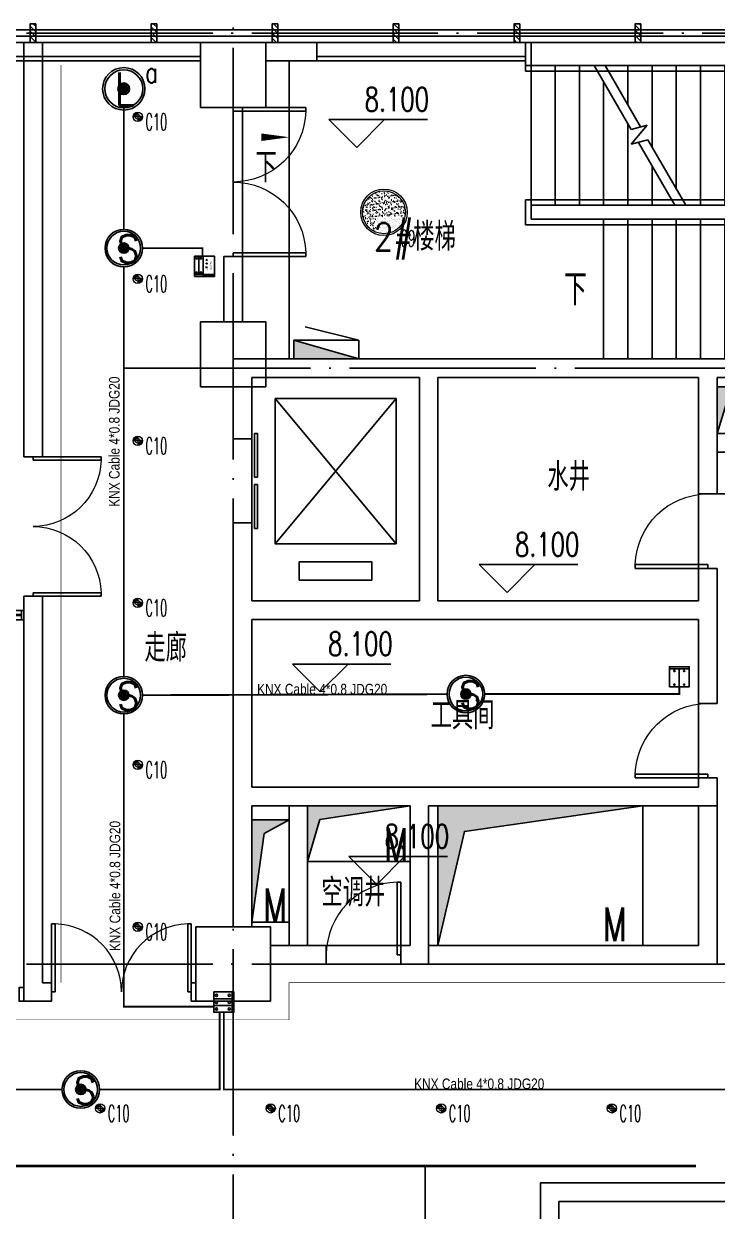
# Model space of a CAD drawing. Extents: x -621157 to 1764546, y -106808 to 741893.
# Drawn here: x 425674 to 433124, y 127345 to 140100 of the extents above; entities that cross this region are included whole.
import ezdxf
from ezdxf.enums import TextEntityAlignment as Align

# ---------------------------------------------------------------- set-up
doc = ezdxf.new("R2010")
doc.units = 0
doc.header["$LTSCALE"] = 1000
doc.header["$MEASUREMENT"] = 0
doc.linetypes.add('XREF-A-101-平面图_t3$0$DOTE', pattern=[2.42, 2, -0.2, 0.02, -0.2])
for name, color, linetype in [('0-底图', 7, 'Continuous'), ('abb-light', 7, 'Continuous'), ('KNX line', 3, 'Continuous'), ('L_ELEM', 40, 'Continuous'), ('OPPLE数据总线', 4, 'Continuous'), ('OPPLE智控', 6, 'Continuous'), ('push-button(abb)', 1, 'Continuous'), ('SIG_TEXT', 2, 'Continuous'), ('WIRE-控制', 6, 'Continuous'), ('WIRE-照明', 4, 'Continuous'), ('XREF-A-101-平面图_t3$0$A-COLUMN', 8, 'Continuous'), ('XREF-A-101-平面图_t3$0$A-CURTWALL', 8, 'Continuous'), ('XREF-A-101-平面图_t3$0$A-DIM_ELEV', 8, 'Continuous'), ('XREF-A-101-平面图_t3$0$A-DOTE', 8, 'Continuous'), ('XREF-A-101-平面图_t3$0$A-GROUND', 8, 'Continuous'), ('XREF-A-101-平面图_t3$0$A-LEAD-AROW', 8, 'Continuous'), ('XREF-A-101-平面图_t3$0$A-PUB_HATCH', 8, 'Continuous'), ('XREF-A-101-平面图_t3$0$A-RAIL', 8, 'Continuous'), ('XREF-A-101-平面图_t3$0$A-ROOM-CH', 8, 'Continuous'), ('XREF-A-101-平面图_t3$0$A-STAIR', 8, 'Continuous'), ('XREF-A-101-平面图_t3$0$A-WALL', 8, 'Continuous'), ('XREF-A-101-平面图_t3$0$A-WALL-FILL', 8, 'Continuous'), ('XREF-A-101-平面图_t3$0$A-WINDOW', 8, 'Continuous'), ('XREF-A-101-平面图_t3$0$DIM_SYMB', 8, 'Continuous'), ('XREF-A-101-平面图_t3$0$EQUIP_消火栓', 8, 'Continuous'), ('XREF-A-101-平面图_t3$0$HANDRAIL', 8, 'Continuous'), ('XREF-A-101-平面图_t3$0$I-WALL-GYPSUM', 8, 'Continuous'), ('XREF-A-101-平面图_t3$0$I-玻璃隔断', 8, 'Continuous'), ('XREF-A-101-平面图_t3$0$LVTRY', 8, 'Continuous'), ('XREF-A-101-平面图_t3$0$M-HOLE', 8, 'Continuous'), ('XREF-A-101-平面图_t3$0$PARTITION-INF', 8, 'Continuous'), ('XREF-A-101-平面图_t3$0$PUB_TEXT', 8, 'Continuous'), ('XREF-A-101-平面图_t3$0$STAIR', 8, 'Continuous'), ('XREF-A-101-平面图_t3$0$WALL', 8, 'Continuous'), ('控制系统', 6, 'Continuous')]:
    doc.layers.add(name, color=color, linetype=linetype)
doc.layers.add('LIGHT-INF', color=6, linetype='Continuous', lineweight=0)
doc.styles.add('_TEL_DIM', font='SIMPLEX', dxfattribs={"width": 0.8, "height": 3.5, "bigfont": 'HZTXT'})
doc.styles.add('arch_dim', font='arial.ttf', dxfattribs={"width": 0.8})
doc.styles.add('DIM_FONT', font='ROMANS', dxfattribs={"width": 0.8, "bigfont": 'HZDXC'})
doc.styles.add('INF DIM', font='SIMPLEX.SHX', dxfattribs={"width": 0.7, "bigfont": 'hztxt.shx'})
doc.styles.add('SC-25', font='simfang.ttf', dxfattribs={"height": 90})
doc.styles.get("Standard").update_dxf_attribs({"font": 'romans.shx', "bigfont": 'HZDXC.SHX'})
doc.styles.add('XREF-A-101-平面图_t3$0$-HZDXCROMANS', font='ROMANS.shx', dxfattribs={"bigfont": 'HZDXC.shx'})
doc.styles.add('XREF-A-101-平面图_t3$0$_TCH_DIM', font='SIMPLEX', dxfattribs={"bigfont": 'GBCBIG'})
doc.styles.add('XREF-A-101-平面图_t3$0$A-STANDARD', font='SIMPLEX', dxfattribs={"bigfont": 'GBCBIG'})
doc.styles.add('XREF-A-101-平面图_t3$0$hzdxcROMANS', font='ROMANS', dxfattribs={"width": 0.8, "bigfont": 'HZDXC'})
doc.linetypes.add('Ground', pattern='A,0.75,-0.125,[135,sr.shx,S=0.1,R=0,X=-0.15,Y=0],0.125,-0.125', length=1.125)
doc.linetypes.add('LED', pattern='A,6,-3.5,["LED",Standard,S=2.54,R=0,X=-2.54,Y=-1.27],-4.8', length=14.3)

# ---------------------------------------------------------------- blocks, each defined once
blk = doc.blocks.new('XREF-A-101-平面图_t3$0$轴网(2)')
at = {"layer": 'XREF-A-101-平面图_t3$0$A-DOTE', "linetype": 'XREF-A-101-平面图_t3$0$DOTE'}
for p, q in [((57000, -3300), (57000, 43300)), ((-3300, 40000), (69800, 40000)), ((55830.8, 36400), (69800, 36400)), ((-3300, 30000), (69800, 30000))]:
    blk.add_line(p, q, dxfattribs=at)
blk = doc.blocks.new('XREF-A-101-平面图_t3$0$柱网2F')
at = {"layer": 'XREF-A-101-平面图_t3$0$A-COLUMN'}
for points in [[(56650, -800), (57350, -800), (57350, -100), (56650, -100)], [(56650, -3800), (57350, -3800), (57350, -3100), (56650, -3100)], [(56600, -10400), (57400, -10400), (57400, -9600), (56600, -9600)]]:
    blk.add_lwpolyline(points, close=True, dxfattribs=at)
blk = doc.blocks.new('XREF-A-101-平面图_t3$0$G$C869EB286')
at = {"layer": 'XREF-A-101-平面图_t3$0$A-WINDOW'}
h = blk.add_hatch(dxfattribs=at)
h.set_pattern_fill('ANSI31', color=256, scale=25)
h.set_pattern_definition([(45, (-143.957, -89940), (-28.0633, 28.0633), [])])
h.paths.add_polyline_path([(0, 60), (200, 60), (200, 0), (0, 0)])
blk.add_lwpolyline([(0, 60), (200, 60), (200, 0), (0, 0)], close=True, dxfattribs=at)
blk = doc.blocks.new('XREF-A-101-平面图_t3$0$G$C93B45DA9')
at = {"layer": 'XREF-A-101-平面图_t3$0$DIM_SYMB'}
for points in [[(-6430, -1100, 0, 0, 0), (-5560, -1100, 80, 0, 0), (-5260, -1100, 0, 0, 0)], [(-5650, -2750, 0, 0, 0), (-1250, -2750, 0, 0, 0), (-1250, -1100, 0, 0, 0), (-4700, -1100, 80, 0, 0), (-5000, -1100, 0, 0, 0)]]:
    blk.add_lwpolyline(points, format="xyseb", dxfattribs=at)
at = {"layer": 'XREF-A-101-平面图_t3$0$HANDRAIL'}
for p, q in [((-2340, -350), (-6360, -350)), ((-6360, -410), (-6360, -350)), ((-2340, -410), (-2340, -350)), ((-2340, -410), (-6360, -410))]:
    blk.add_line(p, q, dxfattribs=at)
for points in [[(-6360, -100), (-6300, -100), (-6300, -350), (-6360, -350)], [(-2400, -100), (-2340, -100), (-2340, -350), (-2400, -350)]]:
    blk.add_lwpolyline(points, close=True, dxfattribs=at)
at = {"layer": 'XREF-A-101-平面图_t3$0$STAIR'}
for p, q in [((-6300, -350), (-5621, -350)), ((-6300, -350), (-6300, -1850)), ((-6040, -350), (-6040, -1850)), ((-5780, -350), (-5780, -1850)), ((-5621, -350), (-5225, -1036)), ((-5505, -350), (-2400, -350)), ((-5505, -350), (-5125, -1009)), ((-5260, -350), (-5260, -775)), ((-5000, -350), (-5000, -1225)), ((-4740, -350), (-4740, -1675)), ((-4480, -350), (-4480, -1850)), ((-4220, -350), (-4220, -1850)), ((-3960, -350), (-3960, -1850)), ((-3700, -350), (-3700, -1850)), ((-3440, -350), (-3440, -1850)), ((-3180, -350), (-3180, -1850)), ((-2920, -350), (-2920, -1850)), ((-2660, -350), (-2660, -1850)), ((-2400, -350), (-2400, -1850)), ((-5520, -525), (-5520, -1850)), ((-5260, -975), (-5260, -1850)), ((-5225, -1036), (-5053, -989)), ((-5053, -989), (-5225, -1195)), ((-5225, -1195), (-5045, -1147)), ((-5045, -1147), (-4639, -1850)), ((-5145, -1174), (-4755, -1850)), ((-5000, -1425), (-5000, -1850)), ((-6360, -2060), (-6360, -1790)), ((-6360, -1790), (-2340, -1790)), ((-6300, -1850), (-6300, -2000)), ((-6300, -1850), (-4755, -1850)), ((-6300, -2000), (-6300, -1850)), ((-6300, -1850), (-2400, -1850)), ((-4639, -1850), (-2400, -1850)), ((-2400, -1850), (-2400, -2000)), ((-2340, -1790), (-2340, -2060)), ((-2400, -2000), (-6300, -2000)), ((-2400, -2000), (-5520, -2000)), ((-5520, -3500), (-5520, -2000)), ((-5260, -3500), (-5260, -2000)), ((-5000, -3500), (-5000, -2000)), ((-4740, -3500), (-4740, -2000)), ((-4480, -3500), (-4480, -2000)), ((-4220, -3500), (-4220, -2000)), ((-3960, -3500), (-3960, -2000)), ((-3700, -3500), (-3700, -2000)), ((-3440, -3500), (-3440, -2000)), ((-3180, -3500), (-3180, -2000)), ((-2920, -3500), (-2920, -2000)), ((-2660, -3500), (-2660, -2000)), ((-2400, -3500), (-2400, -2000)), ((-2340, -2060), (-6360, -2060)), ((-2400, -3500), (-5520, -3500))]:
    blk.add_line(p, q, dxfattribs=at)
blk.add_lwpolyline([(-6300, -350), (-6300, -100)], dxfattribs=at)
at = {"layer": 'XREF-A-101-平面图_t3$0$WALL'}
for p in [(-2600, -100), (-2400, -100)]:
    blk.add_line(p, (-2400, -100), dxfattribs=at)
at = {"layer": 'XREF-A-101-平面图_t3$0$PUB_TEXT', "style": 'XREF-A-101-平面图_t3$0$_TCH_DIM'}
blk.add_text('下', height=338, dxfattribs=at).set_placement((-5945, -2925))
blk = doc.blocks.new('XREF-A-101-平面图_t3$0$ROOM')
at = {"layer": 'XREF-A-101-平面图_t3$0$A-ROOM-CH', "style": 'XREF-A-101-平面图_t3$0$-HZDXCROMANS', "width": 0.6}
for tag, p in [('中文房间名称', (0, -1000)), ('英文房间名称', (0, -1500))]:
    blk.add_attdef(tag, text='', height=300, dxfattribs=at).set_placement(p, align=Align.CENTER)
blk = doc.blocks.new('XREF-A-101-平面图_t3$0$$TWTSYS$00000508')
for p, q in [((-0.5, 0.5), (0.324, 1.224)), ((-0.5, 0.5), (-0.5, -0.5)), ((-0.5, -0.5), (0.5, 0.5)), ((0.5, 0.5), (-0.5, 0.5)), ((0.5, -0.5), (0.5, 0.5)), ((-0.5, -0.5), (0.5, -0.5))]:
    blk.add_line(p, q)
blk.add_solid([(0.5, -0.5), (0.5, 0.5), (-0.5, -0.5)])
blk = doc.blocks.new('XREF-A-101-平面图_t3$0$G$C156FCA62')
at = {"layer": 'XREF-A-101-平面图_t3$0$EQUIP_消火栓', "xscale": -700, "yscale": 200, "zscale": 700}
blk.add_blockref('XREF-A-101-平面图_t3$0$$TWTSYS$00000508', (58000, 136600), dxfattribs=at)
blk = doc.blocks.new('*U25322')
at = {"layer": 'XREF-A-101-平面图_t3$0$PARTITION-INF', "color": 8}
for p, q in [((-21901, 43130), (-17032, 43130)), ((-17032, 43030), (-21901, 43030))]:
    blk.add_line(p, q, dxfattribs=at)
at = {"layer": 'XREF-A-101-平面图_t3$0$PARTITION-INF', "color": 5}
for p, q in [((-17032, 43085), (-21901, 43085)), ((-17032, 43075), (-21901, 43075))]:
    blk.add_line(p, q, dxfattribs=at)
for points in [[(-21926, 43130), (-21901, 43130), (-21901, 43030), (-21926, 43030)], [(-17032, 43130), (-17007, 43130), (-17007, 43030), (-17032, 43030)]]:
    blk.add_lwpolyline(points, close=True, dxfattribs=at)
blk = doc.blocks.new('XREF-A-101-平面图_t3$0$G$CCB870F7D')
at = {"layer": 'XREF-A-101-平面图_t3$0$I-玻璃隔断'}
blk.add_lwpolyline([(54650, -10300), (54650, -10150), (54600, -10150), (54600, -10300)], close=True, dxfattribs=at)
at = {"layer": 'XREF-A-101-平面图_t3$0$LVTRY'}
blk.add_lwpolyline([(62100, -4400), (63500, -4400), (63500, -4850), (62100, -4850)], close=True, dxfattribs=at)
at = {"layer": 'XREF-A-101-平面图_t3$0$PARTITION-INF'}
blk.add_blockref('*U25322', (71657, -49231, -1), dxfattribs=at)
blk = doc.blocks.new('XREF-A-101-平面图_t3$0$G$C646F86AA')
at = {"layer": 'XREF-A-101-平面图_t3$0$EQUIP_消火栓', "xscale": -700, "yscale": 200, "zscale": 700}
blk.add_blockref('XREF-A-101-平面图_t3$0$$TWTSYS$00000508', (58000, 136600), dxfattribs=at)
blk = doc.blocks.new('XREF-A-101-平面图_t3$0$DOOR2DLIB$SYSLIB$00000107')
at = {"color": 0}
for p, q in [((0.45, 0.975), (0.5, 0.975)), ((0.45, 0), (0.45, 0.975)), ((0.5, 0), (0.5, 0.975)), ((0.5, 0), (0.45, 0))]:
    blk.add_line(p, q, dxfattribs=at)
at = {"color": 0, "lineweight": 13}
blk.add_arc((0.475, 0), 0.975, 91.4693, 180, dxfattribs=at)
blk = doc.blocks.new('*U25222')
at = {"color": 0}
blk.add_line((-450, 100), (450, 100), dxfattribs=at)
for points in [[(-40, 160), (-510, 160), (-510, 130), (-40, 130)], [(510, 130), (40, 130), (40, 160), (510, 160)]]:
    blk.add_lwpolyline(points, close=True, dxfattribs=at)
blk = doc.blocks.new('*U25221')
at = {"color": 0, "xscale": 0.001111111111111111, "yscale": 0.001111111111111111, "zscale": 0.001111111111111111}
blk.add_blockref('*U25222', (0, 0), dxfattribs=at)
blk = doc.blocks.new('XREF-A-101-平面图_t3$0$DOOR2DLIB$SYSLIB$00000108')
at = {"color": 0}
for p, q in [((-0.5, 0), (-0.5, 0.4875)), ((-0.475, 0.4875), (-0.5, 0.4875)), ((-0.475, 0), (-0.475, 0.4875)), ((0.475, 0), (0.475, 0.4875)), ((0.475, 0.4875), (0.5, 0.4875)), ((0.5, 0), (0.5, 0.4875)), ((-0.5, 0), (-0.475, 0)), ((0.5, 0), (0.475, 0))]:
    blk.add_line(p, q, dxfattribs=at)
at = {"color": 0, "lineweight": 13}
for centre, start, end in [((-0.4875, 0), 0, 88.53072), ((0.4875, 0), 91.46928, 180)]:
    blk.add_arc(centre, 0.4875, start, end, dxfattribs=at)
blk = doc.blocks.new('XREF-A-101-平面图_t3')
at = {"layer": 'XREF-A-101-平面图_t3$0$A-CURTWALL'}
for p, q in [((263900, 140033), (248400, 140033)), ((263900, 139967), (248400, 139967)), ((263900, 139900), (248400, 139900))]:
    blk.add_line(p, q, dxfattribs=at)
at = {"layer": 'XREF-A-101-平面图_t3$0$A-DIM_ELEV'}
for p, q in [((258327, 138770), (258027, 139070)), ((258027, 139070), (259087, 139070)), ((258327, 138770), (258627, 139070))]:
    blk.add_line(p, q, dxfattribs=at)
at = {"layer": 'XREF-A-101-平面图_t3$0$A-LEAD-AROW'}
blk.add_lwpolyline([(257104, 138881, 0, 0, 0), (257604, 138881, 0, 80, 0), (257304, 138881, 0, 0, 0)], format="xyseb", dxfattribs=at)
at = {"layer": 'XREF-A-101-平面图_t3$0$A-RAIL'}
for points in [[(256650, 139700), (248350, 139700), (248350, 139900)], [(256650, 139750), (248400, 139750), (248400, 139900)], [(257900, 139750), (260140, 139750)], [(257900, 139700), (260140, 139700)]]:
    blk.add_lwpolyline(points, dxfattribs=at)
at = {"layer": 'XREF-A-101-平面图_t3$0$A-WALL-FILL', "color": 171}
for p, q in [((257350, 139900), (257900, 139900)), ((257350, 139900), (257350, 139700)), ((257900, 139900), (257900, 139700)), ((257350, 139700), (257900, 139700)), ((257100, 139200), (256900, 139200)), ((256900, 137600), (256900, 136900)), ((257100, 137600), (257100, 136900)), ((257100, 136900), (256900, 136900))]:
    blk.add_line(p, q, dxfattribs=at)
for points in [[(257100, 139200), (256900, 139200)], [(257100, 137600), (256900, 137600)]]:
    blk.add_lwpolyline(points, dxfattribs=at)
at = {"layer": 'XREF-A-101-平面图_t3$0$A-WINDOW'}
blk.add_line((257100, 139200), (257100, 137600), dxfattribs=at)
at = {"layer": 'XREF-A-101-平面图_t3$0$I-WALL-GYPSUM'}
blk.add_line((254750, 139900), (254950, 139900), dxfattribs=at)
blk.add_blockref('XREF-A-101-平面图_t3$0$G$CCB870F7D', (200100, 139900))
at = {"layer": 'XREF-A-101-平面图_t3$0$A-ROOM-CH'}
ref = blk.add_blockref('XREF-A-101-平面图_t3$0$ROOM', (258952, 138663), dxfattribs=at)
ref.add_attrib('中文房间名称', '2#楼梯', dxfattribs={"height": 300, "style": 'XREF-A-101-平面图_t3$0$-HZDXCROMANS', "width": 0.8}).set_placement((258952, 137663), align=Align.CENTER)
at = {"layer": 'XREF-A-101-平面图_t3$0$A-WINDOW', "rotation": 270}
for p in [(254820, 140100), (256120, 140100), (257420, 140100), (258720, 140100), (260020, 140100), (261320, 140100)]:
    blk.add_blockref('XREF-A-101-平面图_t3$0$G$C869EB286', p, dxfattribs=at)
at = {"layer": 'XREF-A-101-平面图_t3$0$A-WINDOW', "xscale": -1600, "yscale": 1600, "zscale": -1600, "rotation": 270.0000000000008}
blk.add_blockref('XREF-A-101-平面图_t3$0$DOOR2DLIB$SYSLIB$00000108', (257000, 138400), dxfattribs=at)
at = {"layer": 'XREF-A-101-平面图_t3$0$A-DIM_ELEV', "color": 7, "style": 'XREF-A-101-平面图_t3$0$A-STANDARD', "width": 0.705882}
blk.add_text('8.100', height=255, dxfattribs=at).set_placement((258411, 139160))
at = {"layer": 'XREF-A-101-平面图_t3$0$A-LEAD-AROW', "color": 7, "style": 'XREF-A-101-平面图_t3$0$A-STANDARD'}
blk.add_text('下', height=320, dxfattribs=at).set_placement((257238, 138398))
at = {"layer": 'XREF-A-101-平面图_t3$0$A-PUB_HATCH'}
h = blk.add_hatch(color=256, dxfattribs=at)
h.dxf.hatch_style = 1
h.paths.add_polyline_path([(264000, 136200), (262200, 136200), (262200, 135700), (262322, 136096)])
h = blk.add_hatch(color=256, dxfattribs=at)
h.dxf.hatch_style = 1
h.paths.add_polyline_path([(258900, 131700), (257800, 131700), (257800, 131100), (257932, 131552)])
h = blk.add_hatch(color=256, dxfattribs=at)
h.dxf.hatch_style = 1
h.paths.add_polyline_path([(261400, 131700), (259200, 131700), (259200, 130200), (259484, 131424)])
h = blk.add_hatch(color=256, dxfattribs=at)
h.dxf.hatch_style = 1
h.paths.add_polyline_path([(257600, 131550), (257200, 131550), (257200, 130450), (257332, 131402)])
at = {"layer": 'XREF-A-101-平面图_t3$0$A-DIM_ELEV'}
for p, q in [((259942, 133990), (259642, 134290)), ((259642, 134290), (260701, 134290)), ((259942, 133990), (260242, 134290)), ((257936, 132923), (257636, 133223)), ((257636, 133223), (258695, 133223)), ((257936, 132923), (258236, 133223)), ((258542, 130854), (258242, 131154)), ((258242, 131154), (259302, 131154)), ((258542, 130854), (258842, 131154))]:
    blk.add_line(p, q, dxfattribs=at)
at = {"layer": 'XREF-A-101-平面图_t3$0$A-GROUND'}
blk.add_lwpolyline([(257600, 139700), (257600, 136500)], dxfattribs=at)
at = {"layer": 'XREF-A-101-平面图_t3$0$A-STAIR'}
for p, q in [((257450, 136075), (258750, 134515)), ((257450, 134515), (258750, 136075))]:
    blk.add_line(p, q, dxfattribs=at)
for points in [[(257450, 136075), (257450, 134515), (258750, 134515), (258750, 136075)], [(257710, 134320), (257710, 134125), (258490, 134125), (258490, 134320)]]:
    blk.add_lwpolyline(points, close=True, dxfattribs=at)
at = {"layer": 'XREF-A-101-平面图_t3$0$A-WALL'}
for p, q in [((257600, 131700), (257600, 130200)), ((257800, 131700), (257600, 131700)), ((257800, 131700), (257800, 130200)), ((262000, 131700), (262000, 130200)), ((262200, 131700), (262000, 131700)), ((262200, 131700), (262200, 130000)), ((257800, 130200), (257600, 130200)), ((259100, 130200), (262000, 130200)), ((259100, 130200), (259100, 130000)), ((259100, 130000), (262200, 130000)), ((260300, 127200), (260300, 127650)), ((260300, 127650), (266600, 127650)), ((260500, 127200), (260500, 127450)), ((260500, 127450), (266600, 127450))]:
    blk.add_line(p, q, dxfattribs=at)
at = {"layer": 'XREF-A-101-平面图_t3$0$A-WALL-FILL', "color": 171}
for p, q in [((257000, 136500), (257000, 135640)), ((257000, 136500), (259100, 136500)), ((259100, 136500), (262100, 136500)), ((262100, 136500), (265700, 136500)), ((257200, 136300), (257200, 135640)), ((257200, 136300), (259000, 136300)), ((259000, 136300), (259000, 133900)), ((259200, 136300), (259200, 133900)), ((259200, 136300), (262000, 136300)), ((262000, 136300), (262000, 135050)), ((262200, 136300), (265700, 136300)), ((262200, 136300), (262200, 135050)), ((257000, 134740), (257000, 133800)), ((257200, 134740), (257200, 133900)), ((262000, 134250), (262000, 133900)), ((262200, 134250), (262200, 133800)), ((257000, 133800), (257000, 131800)), ((257200, 133900), (259000, 133900)), ((259200, 133900), (262000, 133900)), ((262200, 133800), (262200, 132800)), ((257200, 133700), (259100, 133700)), ((257200, 133700), (257200, 131900)), ((259100, 133700), (262000, 133700)), ((262000, 133700), (262000, 132800)), ((257200, 131900), (259000, 131900)), ((259000, 131900), (262000, 131900)), ((262000, 132000), (262000, 131900)), ((262200, 132000), (262200, 131700)), ((257000, 131800), (257000, 130400)), ((257200, 131700), (258900, 131700)), ((257200, 131700), (257200, 130400)), ((258900, 131700), (258900, 130200)), ((259100, 131700), (259100, 130000)), ((259100, 131700), (262200, 131700)), ((257200, 130400), (257000, 130400)), ((257400, 130200), (258000, 130200)), ((257400, 130200), (257400, 130000)), ((258800, 130200), (258900, 130200)), ((257400, 130000), (258000, 130000)), ((258800, 130000), (259100, 130000))]:
    blk.add_line(p, q, dxfattribs=at)
for points in [[(257200, 135640), (257000, 135640)], [(262200, 135050), (262000, 135050)], [(257200, 134740), (257000, 134740)], [(262200, 134250), (262000, 134250)], [(262200, 132800), (262000, 132800)], [(262200, 132000), (262000, 132000)], [(258000, 130200), (258000, 130000)], [(258800, 130200), (258800, 130000)]]:
    blk.add_lwpolyline(points, dxfattribs=at)
at = {"layer": 'XREF-A-101-平面图_t3$0$A-WINDOW'}
for p, q in [((262000, 135050), (262000, 134250)), ((262000, 132800), (262000, 132000)), ((258000, 130200), (258800, 130200))]:
    blk.add_line(p, q, dxfattribs=at)
at = {"layer": 'XREF-A-101-平面图_t3$0$I-WALL-GYPSUM'}
for p, q in [((254750, 135450), (254750, 139900)), ((254950, 135450), (254950, 139900)), ((254750, 129800), (254750, 133950)), ((254950, 129800), (254950, 133950)), ((254750, 129800), (254750, 129600)), ((254950, 129800), (255050, 129800)), ((256550, 129800), (256600, 129800)), ((256600, 129800), (256600, 129600)), ((254750, 129600), (254850, 129600)), ((254850, 129600), (255050, 129600)), ((256550, 129600), (256600, 129600))]:
    blk.add_line(p, q, dxfattribs=at)
for points in [[(254750, 135450), (254950, 135450)], [(254750, 133950), (254950, 133950)], [(255050, 129800), (255050, 129600)], [(256550, 129800), (256550, 129600)]]:
    blk.add_lwpolyline(points, dxfattribs=at)
at = {"layer": 'XREF-A-101-平面图_t3$0$M-HOLE'}
for points in [[(262200, 135700), (264000, 135700), (264000, 136200), (262200, 136200)], [(257800, 131100), (258900, 131100), (258900, 131700), (257800, 131700)], [(259200, 130200), (261400, 130200), (261400, 131700), (259200, 131700)], [(257200, 130450), (257600, 130450), (257600, 131550), (257200, 131550)]]:
    blk.add_lwpolyline(points, close=True, dxfattribs=at)
for points in [[(264000, 136200), (262200, 136200), (262200, 135700), (262322, 136096), (264000, 136200)], [(258900, 131700), (257800, 131700), (257800, 131100), (257932, 131552), (258900, 131700)], [(261400, 131700), (259200, 131700), (259200, 130200), (259484, 131424), (261400, 131700)], [(257600, 131550), (257200, 131550), (257200, 130450), (257332, 131402), (257600, 131550)]]:
    blk.add_lwpolyline(points, dxfattribs=at)
for name, p in [('XREF-A-101-平面图_t3$0$G$C156FCA62', (200000, 0)), ('XREF-A-101-平面图_t3$0$G$C646F86AA', (200000, 0)), ('XREF-A-101-平面图_t3$0$G$C646F86AA', (200000, 0)), ('XREF-A-101-平面图_t3$0$G$C93B45DA9', (266500, 140000))]:
    blk.add_blockref(name, p)
at = {"layer": 'XREF-A-101-平面图_t3$0$A-COLUMN'}
blk.add_blockref('XREF-A-101-平面图_t3$0$柱网2F', (200000, 140000), dxfattribs=at)
at = {"layer": 'XREF-A-101-平面图_t3$0$A-DOTE'}
blk.add_blockref('XREF-A-101-平面图_t3$0$轴网(2)', (200000, 100000), dxfattribs=at)
at = {"layer": 'XREF-A-101-平面图_t3$0$A-ROOM-CH'}
ref = blk.add_blockref('XREF-A-101-平面图_t3$0$ROOM', (260603, 136085), dxfattribs=at)
ref.add_attrib('中文房间名称', '水井', dxfattribs={"height": 300, "style": 'XREF-A-101-平面图_t3$0$-HZDXCROMANS', "width": 0.8}).set_placement((260603, 135085), align=Align.CENTER)
ref = blk.add_blockref('XREF-A-101-平面图_t3$0$ROOM', (256275, 134248), dxfattribs=at)
ref.add_attrib('中文房间名称', '走廊', dxfattribs={"height": 300, "style": 'XREF-A-101-平面图_t3$0$-HZDXCROMANS', "width": 0.8}).set_placement((256275, 133248), align=Align.CENTER)
ref = blk.add_blockref('XREF-A-101-平面图_t3$0$ROOM', (259464, 133521), dxfattribs=at)
ref.add_attrib('中文房间名称', '工具间', dxfattribs={"height": 300, "style": 'XREF-A-101-平面图_t3$0$-HZDXCROMANS', "width": 0.8}).set_placement((259464, 132521), align=Align.CENTER)
ref = blk.add_blockref('XREF-A-101-平面图_t3$0$ROOM', (258291, 131619), dxfattribs=at)
ref.add_attrib('中文房间名称', '空调井', dxfattribs={"height": 300, "style": 'XREF-A-101-平面图_t3$0$-HZDXCROMANS', "width": 0.8}).set_placement((258291, 130619), align=Align.CENTER)
at = {"layer": 'XREF-A-101-平面图_t3$0$A-WINDOW'}
for name, p, xscale, yscale, zscale, rotation in [('*U25221', (257100, 135190), 900, 900, 900, 270.0000000000008), ('XREF-A-101-平面图_t3$0$DOOR2DLIB$SYSLIB$00000108', (254850, 134700), 1500, -1500, 1500, 90), ('XREF-A-101-平面图_t3$0$DOOR2DLIB$SYSLIB$00000107', (262100, 134650), 800, -800, 800, 270.0000000000008), ('XREF-A-101-平面图_t3$0$DOOR2DLIB$SYSLIB$00000107', (262100, 132400), 800, -800, 800, 270.0000000000008)]:
    blk.add_blockref(name, p, dxfattribs=dict(at, xscale=xscale, yscale=yscale, zscale=zscale, rotation=rotation))
for name, p, xscale, yscale, zscale in [('XREF-A-101-平面图_t3$0$DOOR2DLIB$SYSLIB$00000107', (258400, 130100), 800, 800, 800), ('XREF-A-101-平面图_t3$0$DOOR2DLIB$SYSLIB$00000108', (255800, 129700), 1500, 1500, 1500)]:
    blk.add_blockref(name, p, dxfattribs=dict(at, xscale=xscale, yscale=yscale, zscale=zscale))
at = {"layer": 'XREF-A-101-平面图_t3$0$A-DIM_ELEV', "color": 7, "style": 'XREF-A-101-平面图_t3$0$A-STANDARD', "width": 0.705882}
for p in [(260026, 134380), (258020, 133313), (258626, 131244)]:
    blk.add_text('8.100', height=255, dxfattribs=at).set_placement(p)
at = {"layer": 'XREF-A-101-平面图_t3$0$M-HOLE', "style": 'XREF-A-101-平面图_t3$0$hzdxcROMANS', "width": 0.7}
for p in [(258621, 131100), (257321, 130450), (260971, 130246)]:
    blk.add_text('M', height=360, dxfattribs=at).set_placement(p)
blk = doc.blocks.new('*U24682')
h = blk.add_hatch(color=8)
h.dxf.hatch_style = 1
h.paths.add_polyline_path([(-50, 0), (-24, 0, -0.414214), (0, 24), (0, 50, 0.414214)])
h.paths.add_polyline_path([(0, -24), (0, -50, 0.414214), (50, 0), (24, 0, -0.414214)])
at = {"color": 8}
for points in [[(50, 0), (-50, 0)], [(0, 50), (0, -50)]]:
    blk.add_lwpolyline(points, dxfattribs=at)
blk.add_circle((0, 0), 50)
blk.add_circle((0, 0), 24.5, dxfattribs=at)
at = {"style": 'INF DIM', "width": 0.5}
blk.add_text('C10', height=180, dxfattribs=at).set_placement((81, -144))
blk = doc.blocks.new('A$C8c40f85b')
h = blk.add_hatch()
h.set_pattern_fill('AR-SAND', color=251)
h.set_pattern_definition([(37.5, (-207815.466, -137699.18), (-1.600031, 48.941324), [0, -38.608, 0, -43.18, 0, -41.275]), (7.5, (-207815.466, -137699.18), (44.952328, 71.68251), [0, -20.828, 0, -34.798, 0, -13.335]), (327.5, (-207846.71, -137699.18), (79.099237, 0.1437185), [0, -12.7, 0, -45.72, 0, -59.69]), (317.5, (-207846.71, -137699.18), (76.355645, 22.292932), [0, -6.35, 0, -29.972, 0, -34.29])])
edge = h.paths.add_edge_path()
edge.add_arc((0, 0), 230, 0, 360)
blk.add_circle((0, 0), 250)
at = {"color": 251}
blk.add_circle((0, 0), 230, dxfattribs=at)
at = {"style": 'INF DIM', "width": 0.5}
blk.add_text('C9', height=180, dxfattribs=at).set_placement((177, -371))
blk = doc.blocks.new('G$CDFF05B24')
at = {"layer": 'LIGHT-INF', "color": 6, "linetype": 'LED', "ltscale": 0.05, "const_width": 5}
for points in [[(55150, -10200), (55150, -343)], [(5400, -10200), (8900, -10200), (8900, -10600), (57600, -10600), (57600, -10200), (62400, -10200), (62400, -4500)]]:
    blk.add_lwpolyline(points, dxfattribs=at)
at = {"layer": 'LIGHT-INF', "color": 6}
for name, p in [('*U24682', (55975, -900)), ('A$C8c40f85b', (58620, -1925)), ('*U24682', (55975, -2640)), ('*U24682', (55975, -4380)), ('*U24682', (55975, -6120)), ('*U24682', (55975, -7860)), ('*U24682', (55975, -9600)), ('*U24682', (55571, -11550)), ('*U24682', (57403, -11550)), ('*U24682', (59235, -11550)), ('*U24682', (61068, -11550))]:
    blk.add_blockref(name, p, dxfattribs=at)
blk = doc.blocks.new('804')
at = {"layer": '控制系统'}
for p, q in [((27.2, 0), (-27.2, 0)), ((25.1, 10.4), (-25.1, -10.4)), ((-25.1, 10.4), (25.1, -10.4)), ((-19.2, 19.2), (19.2, -19.2)), ((19.2, 19.2), (-19.2, -19.2)), ((-10.4, 25.1), (10.4, -25.1)), ((10.4, 25.1), (-10.4, -25.1)), ((0, 27.2), (0, -27.2))]:
    blk.add_line(p, q, dxfattribs=at)
for radius in [112.4, 100.9, 31, 27.2]:
    blk.add_circle((0, 0), radius, dxfattribs=at)
at = {"color": 7, "style": '_TEL_DIM', "width": 0.8}
blk.add_text('s', height=250, dxfattribs=at).set_placement((-46.3, -88.8))
blk = doc.blocks.new('照度传感器')
at = {"layer": 'OPPLE智控'}
for p, q in [((986081, -84520), (985981, -84562)), ((985981, -84520), (986081, -84562)), ((985992, -84502), (986069, -84579)), ((986069, -84502), (985992, -84579)), ((986010, -84490), (986052, -84591)), ((986052, -84490), (986010, -84591)), ((986031, -84486), (986031, -84595)), ((986085, -84541), (985976, -84541))]:
    blk.add_line(p, q, dxfattribs=at)
for radius in [225, 202, 62, 54.4]:
    blk.add_circle((986031, -84541), radius, dxfattribs=at)
at = {"layer": 'OPPLE智控', "color": 7, "style": '_TEL_DIM', "width": 0.8}
blk.add_text('L', height=350, dxfattribs=at).set_placement((985938, -84718))
at = {"layer": 'SIG_TEXT', "style": 'DIM_FONT', "width": 0.75}
blk.add_text('a', height=223, dxfattribs=at).set_placement((986257, -84479))
blk = doc.blocks.new('A$C5C940A98')
at = {"layer": 'abb-light'}
h = blk.add_hatch(dxfattribs=at)
h.set_pattern_fill('AR-SAND', color=0, style=0)
h.set_pattern_definition([(37.5, (-341033.5876, -432534.711), (-0.062993358, 1.926823769), [0, -1.52, 0, -1.7, 0, -1.625]), (7.5, (-341033.5876, -432534.711), (1.769776705, 2.822146065), [0, -0.82, 0, -1.37, 0, -0.525]), (327.5, (-341034.8176, -432534.711), (3.114141862, 0.0056590535), [0, -0.5, 0, -1.8, 0, -2.35]), (317.5, (-341034.8176, -432534.711), (3.006126605, 0.877675565), [0, -0.25, 0, -1.18, 0, -1.35])])
h.paths.add_polyline_path([(0.4, 2), (0.4, 2.4), (0.8, 2.4), (0.8, 2), (1.2, 2), (1.2, 1), (1, 1), (1, 0), (0.7, 0), (0.7, 1), (0.5, 1), (0.5, 0), (0.2, 0), (0.2, 1), (0, 1), (0, 2)])
at = {"layer": 'abb-light', "color": 0}
for p, q in [((0.4, 2), (0, 2)), ((0, 2), (0, 1)), ((0, 1), (0.2, 1)), ((0.2, 1), (0.2, 0)), ((0.2, 0), (0.5, 0)), ((0.4, 2), (0.4, 2.4)), ((0.4, 2.4), (0.8, 2.4)), ((0.5, 1), (0.5, 0)), ((0.5, 1), (0.7, 1)), ((0.7, 1), (0.7, 0)), ((0.7, 0), (1, 0)), ((0.8, 2.4), (0.8, 2)), ((0.8, 2), (1.2, 2)), ((1.2, 1), (1, 1)), ((1, 1), (1, 0)), ((1.2, 2), (1.2, 1))]:
    blk.add_line(p, q, dxfattribs=at)
blk = doc.blocks.new('17')
at = {"layer": 'push-button(abb)'}
h = blk.add_hatch(dxfattribs=at)
h.set_pattern_fill('AR-SAND', color=0, scale=0.156714, style=0)
h.set_pattern_definition([(37.5, (-5343464.5088, -6777426.59262), (-0.009871945873, 0.3019604054384), [0, -0.238205394623, 0, -0.2664139281965, 0, -0.254660372541]), (7.5, (-5343464.5088, -6777426.59262), (0.277348920048, 0.442270011284), [0, -0.128505541836, 0, -0.214698283311, 0, -0.08227488959]), (327.5, (-5343464.70156, -6777426.59262), (0.488029862559, 0.000886853343), [0, -0.078357037705, 0, -0.2820853357375, 0, -0.368278077213]), (317.5, (-5343464.70156, -6777426.59262), (0.4711023514, 0.137544114668), [0, -0.0391785188524, 0, -0.1849226089835, 0, -0.211564001803])])
edge = h.paths.add_edge_path()
edge.add_line((952, 1036), (952, 1043))
edge = h.paths.add_edge_path()
edge.add_line((952, 1043), (958, 1043))
edge = h.paths.add_edge_path()
edge.add_line((958, 1043), (958, 1036))
edge = h.paths.add_edge_path()
edge.add_line((958, 1036), (964, 1036))
edge = h.paths.add_edge_path()
edge.add_line((964, 1036), (964, 1021))
edge = h.paths.add_edge_path()
edge.add_line((964, 1021), (961, 1021))
edge = h.paths.add_edge_path()
edge.add_line((961, 1021), (961, 1005))
edge = h.paths.add_edge_path()
edge.add_line((952, 1036), (946, 1036))
edge = h.paths.add_edge_path()
edge.add_line((946, 1036), (946, 1021))
edge = h.paths.add_edge_path()
edge.add_line((946, 1021), (949, 1021))
edge = h.paths.add_edge_path()
edge.add_line((949, 1021), (949, 1005))
edge = h.paths.add_edge_path()
edge.add_line((949, 1005), (953, 1005))
edge = h.paths.add_edge_path()
edge.add_line((957, 1005), (961, 1005))
edge = h.paths.add_edge_path()
edge.add_line((953, 1021), (953, 1005))
edge = h.paths.add_edge_path()
edge.add_line((957, 1021), (957, 1005))
edge = h.paths.add_edge_path()
edge.add_line((953, 1021), (957, 1021))
at = {"color": 0}
for p, q in [((1625, 1603), (1659, 1639)), ((1628, 1378), (1662, 1342)), ((1659, 1639), (1693, 1603)), ((1662, 1342), (1696, 1378))]:
    blk.add_line(p, q, dxfattribs=at)
blk.add_line((1581, 0), (1750, 0))
for points in [[(0, 0), (0, 1730), (1750, 1730), (1750, 0)], [(1581, 0), (1581, 1730), (1750, 1730), (1750, 0)], [(1693, 1603), (1625, 1603)], [(1628, 1378), (1696, 1378)]]:
    blk.add_lwpolyline(points, dxfattribs=at)
for points in [[(1581, 1730), (1750, 1730), (1750, 1482), (1581, 1482)], [(1581, 1482), (1750, 1482), (1750, 1237), (1581, 1237)], [(1581, 1237), (1750, 1237), (1750, 988), (1581, 988)], [(0, 748), (1581, 748), (1581, 366), (0, 366)], [(0, 366), (1581, 366), (1581, 0), (0, 0)], [(1581, 988), (1750, 988), (1750, 748), (1581, 748)], [(1631, 887), (1697, 887), (1697, 880), (1631, 880)], [(1631, 868), (1697, 868), (1697, 861), (1631, 861)], [(1631, 846), (1697, 846), (1697, 839), (1631, 839)]]:
    blk.add_lwpolyline(points, close=True, dxfattribs=at)
for centre in [(169, 557), (169, 175), (1412, 557), (1412, 175)]:
    blk.add_circle(centre, 68, dxfattribs=at)
for centre, radius, start, end in [((283, 1022), 39.8, 25.42439, 115.78757), ((302, 1075), 40, 205.55465, 295.39802), ((345, 1010), 39.6, 131.50296, 226.45611), ((292, 1011), 39.8, 311.77933, 46.03585), ((358, 1033), 39.8, 81.07263, 170.70804), ((325, 1079), 39.8, 261.07263, 350.71152), ((1626, 1111), 39.8, 25.42439, 115.78757), ((1645, 1164), 40, 205.55465, 295.39802), ((1688, 1098), 39.6, 131.50296, 226.45611), ((1634, 1099), 39.8, 311.77933, 46.03585), ((1668, 1167), 39.8, 261.07263, 350.71152), ((1701, 1122), 39.8, 81.07263, 170.70804)]:
    blk.add_arc(centre, radius, start, end, dxfattribs=at)
at = {"layer": 'push-button(abb)', "color": 0}
for p, q in [((954, 1062), (917, 1025)), ((954, 1062), (958, 1058)), ((958, 1058), (958, 1062)), ((958, 1062), (969, 1062)), ((969, 1062), (969, 1047)), ((969, 1047), (991, 1025)), ((610, 998), (653, 998)), ((917, 1025), (930, 1025)), ((917, 1025), (930, 1025)), ((930, 1025), (930, 999)), ((930, 999), (978, 999)), ((978, 1025), (991, 1025)), ((991, 1025), (978, 1025)), ((978, 1025), (978, 999))]:
    blk.add_line(p, q, dxfattribs=at)
at = {"layer": 'push-button(abb)', "color": 0, "start_tangent": (-0.629293, -0.926018), "end_tangent": (-0.9514338, -0.4057497)}
for points in [[(612, 1065), (605, 1050), (612, 1038), (625, 1017), (622, 1006), (615, 1002)], [(626, 1065), (619, 1050), (626, 1038), (639, 1017), (636, 1006), (629, 1002)], [(641, 1065), (634, 1050), (641, 1038), (654, 1017), (651, 1006), (644, 1002)]]:
    blk.add_spline(points, degree=3, dxfattribs=at)
at = {"layer": 'push-button(abb)', "color": 0, "xscale": 15.67140754127548, "yscale": 15.67140754127548, "zscale": 15.67140754127548}
blk.add_blockref('A$C5C940A98', (946, 1005), dxfattribs=at)
at = {"layer": 'push-button(abb)', "color": 0, "attachment_point": 5, "style": 'SC-25'}
for s, insert, char_height, width in [('{\\fArial|b0|i0|c0|p34;FAN}', (338, 1130), 42.31, 465.44), ('{\\fArial|b0|i0|c0|p34;24.8\\fArial|b0|i0|c134|p34;%%D\\fArial|b0|i0|c0|p34;C}', (807, 1387), 169.77, 933.75), ('{\\fArial|b0|i0|c0|p34;OP.STATE}', (618, 1130), 42.31, 465.44), ('{\\fArial|b0|i0|c0|p34;MODE}', (951, 1130), 42.31, 465.44), ('{\\fArial|b0|i0|c0|p34;PM2.5}', (1226, 1134), 42.31, 465.44), ('{\\fArial|b0|i0|c0|p34;24.8\\fArial|b0|i0|c134|p34;%%D\\fArial|b0|i0|c0|p34;C}', (1227, 1035), 34.48, 189.62)]:
    blk.add_mtext(s, dxfattribs=dict(at, insert=insert, char_height=char_height, width=width))
blk = doc.blocks.new('42')
at = {"color": 0}
for points in [[(0, 1256), (1246, 1256), (1246, 0), (0, 0)], [(0, 1256), (1128, 1256), (1128, 832), (0, 832)], [(0, 832), (1128, 832), (1128, 417), (0, 417)], [(1128, 1256), (1246, 1256), (1246, 0), (1128, 0)], [(0, 417), (1128, 417), (1128, 0), (0, 0)]]:
    blk.add_lwpolyline(points, close=True, dxfattribs=at)
for centre in [(170, 1044), (958, 1044), (170, 619), (170, 205), (958, 619), (958, 205)]:
    blk.add_circle(centre, 68, dxfattribs=at)
blk = doc.blocks.new('95')
at = {"color": 0}
for points in [[(0, 1977), (2007, 1977), (2007, 0), (0, 0)], [(0, 1977), (1807, 1977), (1807, 1002), (0, 1002)], [(1807, 1977), (2007, 1977), (2007, 0), (1807, 0)], [(0, 1002), (1807, 1002), (1807, 0), (0, 0)]]:
    blk.add_lwpolyline(points, close=True, dxfattribs=at)
for centre in [(214, 1489), (1592, 1489), (214, 514), (1592, 514)]:
    blk.add_circle(centre, 68, dxfattribs=at)
blk = doc.blocks.new('G$C21B48859')
at = {"layer": 'KNX line', "ltscale": 73.427512, "const_width": 20}
for points in [[(55825, -2108), (55825, -802)], [(56027, -2310), (56671, -2310), (56671, -2398)], [(55825, -6911), (55825, -2512)], [(59702, -7100), (61792, -7100), (61792, -7022)], [(56027, -7112), (59298, -7101)], [(56792, -10457), (55825, -10457), (55825, -7314)], [(55565, -11347), (56854, -11347), (56854, -10518)], [(56900, -10518), (56900, -11347), (62362, -11347)], [(48365, -11347), (55162, -11347)]]:
    blk.add_lwpolyline(points, dxfattribs=at)
at = {"xscale": 0.12355981350834, "yscale": 0.12355981350834, "zscale": 0.12355981350834, "rotation": 270}
blk.add_blockref('17', (56586, -2398), dxfattribs=at)
at = {"color": 0, "xscale": 0.1075982883224435, "yscale": 0.1075982883224435, "zscale": 0.1075982883224435, "rotation": 90}
blk.add_blockref('95', (61900, -7022), dxfattribs=at)
at = {"xscale": 0.1736934844650509, "yscale": 0.1736934844650509, "zscale": 0.1736934844650509}
blk.add_blockref('42', (56792, -10518), dxfattribs=at)
at = {"layer": 'L_ELEM', "xscale": 1.795252225519288, "yscale": 1.795252225519288, "zscale": 1.795252225519288}
for p in [(55825, -2310), (55825, -7112), (59500, -7100), (55363, -11347)]:
    blk.add_blockref('804', p, dxfattribs=at)
at = {"layer": 'OPPLE数据总线', "xscale": 1.011, "yscale": 1.011, "zscale": 1.011}
blk.add_blockref('照度传感器', (-941052, 84872), dxfattribs=at)
at = {"layer": 'KNX line', "char_height": 114.29, "width": 1395.51, "attachment_point": 1, "rotation": 90, "style": 'arch_dim'}
for insert in [(55666, -5088, -1), (55673, -9861, -1)]:
    blk.add_mtext('KNX Cable 4*0.8 JDG20', dxfattribs=dict(at, insert=insert))
at = {"layer": 'KNX line', "char_height": 114.29, "width": 1395.51, "attachment_point": 1, "style": 'arch_dim'}
for insert in [(57257, -6990, -1), (58944, -11229, -1)]:
    blk.add_mtext('KNX Cable 4*0.8 JDG20', dxfattribs=dict(at, insert=insert))

msp = doc.modelspace()

# ---------------------------------------------------------------- block references
at = {"layer": '0-底图'}
msp.add_blockref('XREF-A-101-平面图_t3', (170924, 0), dxfattribs=at)

# ---------------------------------------------------------------- next in the draw order: linework, layer by layer
at = {"layer": 'WIRE-控制', "linetype": 'Ground', "const_width": 30}
msp.add_lwpolyline([(377199, 134062), (374068, 134062, 0.414214), (374018, 134012), (374018, 127880, 0.414214), (374068, 127830), (432897, 127830)], format="xyb", dxfattribs=at)
at = {"layer": 'WIRE-控制', "linetype": 'Ground'}
msp.add_lwpolyline([(429988, 126054), (429988, 127830)], dxfattribs=at)

# ---------------------------------------------------------------- next in the draw order: block references
at = {"layer": 'WIRE-照明'}
msp.add_blockref('G$CDFF05B24', (370924, 140000), dxfattribs=at)

# ---------------------------------------------------------------- next in the draw order: block references
msp.add_blockref('G$C21B48859', (370924, 140000), dxfattribs=at)

doc.saveas('drawing.dxf')
